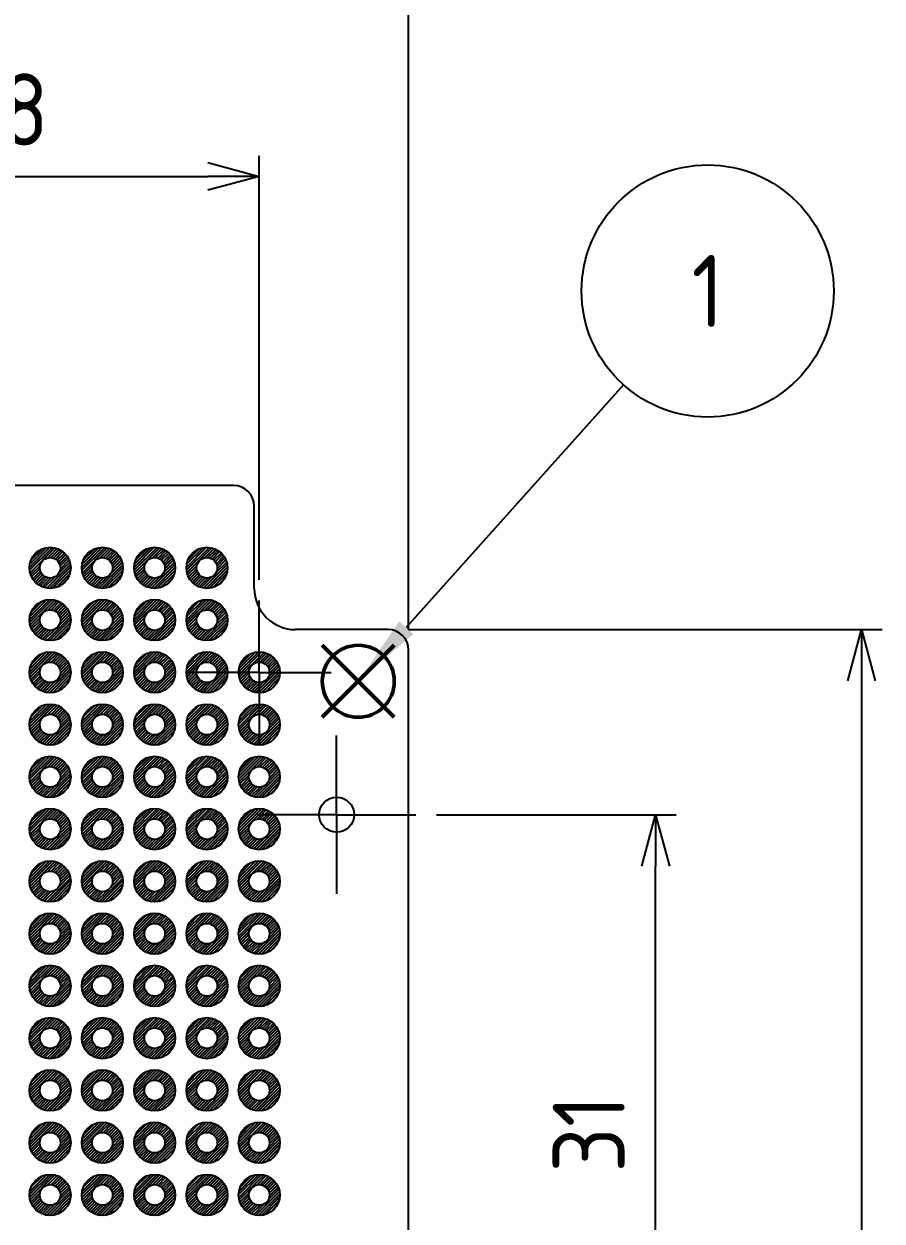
# Model space of a CAD drawing. Header units: millimetres. Extents: x 0 to 403, y 0 to 280.
# Drawn here: x 138.6 to 180.2, y 152.6 to 210.8 of the extents above; entities that cross this region are included whole.
import ezdxf

# ---------------------------------------------------------------- set-up
doc = ezdxf.new("R2010")
doc.units = ezdxf.units.MM
doc.linetypes.add('AM_ISO08W050', pattern=[18, 12, -1.5, 3, -1.5])
doc.linetypes.add('AM_ISO08W050x2', pattern=[9, 6, -0.75, 1.5, -0.75])
doc.layers.add('AM_12', color=7, linetype='Continuous', lineweight=50, plot=False)
for name, color, linetype, lineweight in [('AM_5', 3, 'Continuous', 25), ('AM_7', 4, 'AM_ISO08W050', 25), ('AM_8', 1, 'Continuous', 25), ('はんだ', 8, 'Continuous', 25), ('基板', 3, 'Continuous', 25)]:
    doc.layers.add(name, color=color, linetype=linetype, lineweight=lineweight)
doc.styles.add('ACISOTS', font='isocp.shx', dxfattribs={"height": 1, "bigfont": 'extfont.shx'})
doc.styles.get("Standard").update_dxf_attribs({"font": 'ISOCP.SHX', "bigfont": 'EXTFONT.SHX'})
doc.dimstyles.new('AM_ISO$0', dxfattribs={"dimtxt": 3.5, "dimasz": 2.5, "dimexe": 1, "dimexo": 1, "dimgap": 1.5, "dimtad": 1, "dimdsep": 46, "dimtxsty": 'STANDARD', "dimblk": 'OPEN30', "dimcen": 0, "dimclrd": 3, "dimclre": 3, "dimclrt": 2, "dimadec": 0, "dimazin": 2, "dimtp": 0.1, "dimtm": 0.1, "dimtfac": 0.71, "dimtmove": 0, "dimatfit": 3, "dimldrblk": 'OPEN30', "dimfxl": 1, "dimlwd": -1, "dimlwe": -1, "dimarcsym": 0})

# ---------------------------------------------------------------- blocks, each defined once
blk = doc.blocks.new('*S52')
at = {"layer": 'AM_12', "color": 4}
for p, q in [((153.045, 177.073), (156.545, 180.573)), ((153.045, 180.573), (156.545, 177.073))]:
    blk.add_line(p, q, dxfattribs=at)
blk.add_circle((154.795, 178.823), 1.75, dxfattribs=at)
blk = doc.blocks.new('_Open30')
at = {"color": 0, "linetype": 'ByBlock', "lineweight": -2}
for p, q in [((-1, 0.268), (0, 0)), ((0, 0), (-1, -0.268)), ((0, 0), (-1, 0))]:
    blk.add_line(p, q, dxfattribs=at)
blk = doc.blocks.new('*D20')
at = {"layer": 'AM_5', "color": 3}
for p, q in [((119.501, 183.759), (119.501, 204.366)), ((149.981, 183.759), (149.981, 204.366)), ((122.001, 203.366), (147.481, 203.366))]:
    blk.add_line(p, q, dxfattribs=at)
at = {"layer": 'Defpoints', "color": 0}
for p in [(149.981, 203.366), (119.501, 182.759), (149.981, 182.759)]:
    blk.add_point(p, dxfattribs=at)
at = {"layer": 'AM_5', "color": 3, "xscale": 2.5, "yscale": 2.5, "zscale": 2.5, "rotation": 180}
blk.add_blockref('_Open30', (119.501, 203.366), dxfattribs=at)
at = {"layer": 'AM_5', "color": 3, "xscale": 2.5, "yscale": 2.5, "zscale": 2.5}
blk.add_blockref('_Open30', (149.981, 203.366), dxfattribs=at)
at = {"layer": 'AM_5', "color": 2, "insert": (134.741, 206.616), "char_height": 3.5, "attachment_point": 5}
blk.add_mtext('30.48', dxfattribs=at)
blk = doc.blocks.new('*D21')
at = {"layer": 'AM_5', "color": 3}
for p, q in [((112.241, 181.339), (112.241, 214.366)), ((157.241, 181.339), (157.241, 214.366)), ((114.741, 213.366), (154.741, 213.366))]:
    blk.add_line(p, q, dxfattribs=at)
at = {"layer": 'Defpoints', "color": 0}
for p in [(157.241, 213.366), (112.241, 180.339), (157.241, 180.339)]:
    blk.add_point(p, dxfattribs=at)
at = {"layer": 'AM_5', "color": 3, "xscale": 2.5, "yscale": 2.5, "zscale": 2.5, "rotation": 180}
blk.add_blockref('_Open30', (112.241, 213.366), dxfattribs=at)
at = {"layer": 'AM_5', "color": 3, "xscale": 2.5, "yscale": 2.5, "zscale": 2.5}
blk.add_blockref('_Open30', (157.241, 213.366), dxfattribs=at)
at = {"layer": 'AM_5', "color": 2, "insert": (134.741, 216.616), "char_height": 3.5, "attachment_point": 5}
blk.add_mtext('45', dxfattribs=at)
blk = doc.blocks.new('*D29')
at = {"layer": 'AM_5', "color": 3}
for p, q in [((158.591, 172.339), (170.241, 172.339)), ((169.241, 143.839), (169.241, 169.839)), ((161.241, 141.339), (170.241, 141.339))]:
    blk.add_line(p, q, dxfattribs=at)
at = {"layer": 'Defpoints', "color": 0}
for p in [(157.591, 172.339), (169.241, 172.339), (160.241, 141.339)]:
    blk.add_point(p, dxfattribs=at)
at = {"layer": 'AM_5', "color": 3, "xscale": 2.5, "yscale": 2.5, "zscale": 2.5}
for p, rotation in [((169.241, 172.339), 90), ((169.241, 141.339), 270)]:
    blk.add_blockref('_Open30', p, dxfattribs=dict(at, rotation=rotation))
at = {"layer": 'AM_5', "color": 2, "insert": (165.991, 156.839), "char_height": 3.5, "attachment_point": 5, "rotation": 90}
blk.add_mtext('31', dxfattribs=at)
blk = doc.blocks.new('*D31')
at = {"layer": 'AM_5', "color": 3}
for p, q in [((157.241, 181.339), (180.241, 181.339)), ((179.241, 178.839), (179.241, 103.839)), ((157.241, 101.339), (180.241, 101.339))]:
    blk.add_line(p, q, dxfattribs=at)
at = {"layer": 'Defpoints', "color": 0}
for p in [(156.241, 181.339), (156.241, 101.339), (179.241, 101.339)]:
    blk.add_point(p, dxfattribs=at)
at = {"layer": 'AM_5', "color": 3, "xscale": 2.5, "yscale": 2.5, "zscale": 2.5}
for p, rotation in [((179.241, 181.339), 90), ((179.241, 101.339), 270)]:
    blk.add_blockref('_Open30', p, dxfattribs=dict(at, rotation=rotation))
at = {"layer": 'AM_5', "color": 2, "insert": (175.991, 141.339), "char_height": 3.5, "attachment_point": 5, "rotation": 90}
blk.add_mtext('80', dxfattribs=at)
blk = doc.blocks.new('*S55')
at = {"layer": 'AM_5', "color": 3}
blk.add_line((167.685, 193.229), (157.128, 181.431), dxfattribs=at)
blk.add_circle((171.77, 197.794), 6.125, dxfattribs=at)
at = {"layer": 'AM_5', "color": 3, "linetype": 'Continuous'}
blk.add_trace([(156.785, 181.738), (157.472, 181.124), (154.795, 178.823)], dxfattribs=at)
at = {"layer": 'AM_5', "color": 7, "insert": (171.77, 197.794), "char_height": 3.5, "attachment_point": 5, "style": 'ACISOTS'}
blk.add_mtext('1', dxfattribs=at)

msp = doc.modelspace()

# ---------------------------------------------------------------- hatches: boundary and pattern name
at = {"layer": 'AM_8'}
h = msp.add_hatch(dxfattribs=at)
h.set_pattern_fill('_U', color=8, scale=0.1, angle=45, style=0, pattern_type=0)
h.set_pattern_definition([(45, (58.46403, 13.34741), (-0.07071068, 0.07071068), [])])
edge = h.paths.add_edge_path()
edge.add_arc((139.821, 184.339), 1, 191.45916, 474.20619)
edge.add_arc((139.821, 184.339), 1, 114.20619, 191.45916)
edge = h.paths.add_edge_path(flags=16)
edge.add_arc((139.821, 184.339), 0.5, -245.79381, 11.45916, ccw=False)
edge.add_arc((139.821, 184.339), 0.5, 11.45916, 114.20619, ccw=False)
h = msp.add_hatch(dxfattribs=at)
h.set_pattern_fill('_U', color=8, scale=0.1, angle=45, style=0, pattern_type=0)
h.set_pattern_definition([(45, (61.00403, 13.34741), (-0.07071068, 0.07071068), [])])
edge = h.paths.add_edge_path()
edge.add_arc((142.361, 184.339), 1, 191.45916, 474.20619)
edge.add_arc((142.361, 184.339), 1, 114.20619, 191.45916)
edge = h.paths.add_edge_path(flags=16)
edge.add_arc((142.361, 184.339), 0.5, -245.79381, 11.45916, ccw=False)
edge.add_arc((142.361, 184.339), 0.5, 11.45916, 114.20619, ccw=False)
h = msp.add_hatch(dxfattribs=at)
h.set_pattern_fill('_U', color=8, scale=0.1, angle=45, style=0, pattern_type=0)
h.set_pattern_definition([(45, (63.54403, 13.34741), (-0.07071068, 0.07071068), [])])
edge = h.paths.add_edge_path()
edge.add_arc((144.901, 184.339), 1, 191.45916, 474.20619)
edge.add_arc((144.901, 184.339), 1, 114.20619, 191.45916)
edge = h.paths.add_edge_path(flags=16)
edge.add_arc((144.901, 184.339), 0.5, -245.79381, 11.45916, ccw=False)
edge.add_arc((144.901, 184.339), 0.5, 11.45916, 114.20619, ccw=False)
h = msp.add_hatch(dxfattribs=at)
h.set_pattern_fill('_U', color=8, scale=0.1, angle=45, style=0, pattern_type=0)
h.set_pattern_definition([(45, (66.08403, 13.34741), (-0.07071068, 0.07071068), [])])
edge = h.paths.add_edge_path()
edge.add_arc((147.441, 184.339), 1, 191.45916, 474.20619)
edge.add_arc((147.441, 184.339), 1, 114.20619, 191.45916)
edge = h.paths.add_edge_path(flags=16)
edge.add_arc((147.441, 184.339), 0.5, -245.79381, 11.45916, ccw=False)
edge.add_arc((147.441, 184.339), 0.5, 11.45916, 114.20619, ccw=False)
h = msp.add_hatch(dxfattribs=at)
h.set_pattern_fill('_U', color=8, scale=0.1, angle=45, style=0, pattern_type=0)
h.set_pattern_definition([(45, (58.46403, 10.80741), (-0.07071068, 0.07071068), [])])
edge = h.paths.add_edge_path()
edge.add_arc((139.821, 181.799), 1, 191.45916, 474.20619)
edge.add_arc((139.821, 181.799), 1, 114.20619, 191.45916)
edge = h.paths.add_edge_path(flags=16)
edge.add_arc((139.821, 181.799), 0.5, -245.79381, 11.45916, ccw=False)
edge.add_arc((139.821, 181.799), 0.5, 11.45916, 114.20619, ccw=False)
h = msp.add_hatch(dxfattribs=at)
h.set_pattern_fill('_U', color=8, scale=0.1, angle=45, style=0, pattern_type=0)
h.set_pattern_definition([(45, (61.00403, 10.80741), (-0.07071068, 0.07071068), [])])
edge = h.paths.add_edge_path()
edge.add_arc((142.361, 181.799), 1, 191.45916, 474.20619)
edge.add_arc((142.361, 181.799), 1, 114.20619, 191.45916)
edge = h.paths.add_edge_path(flags=16)
edge.add_arc((142.361, 181.799), 0.5, -245.79381, 11.45916, ccw=False)
edge.add_arc((142.361, 181.799), 0.5, 11.45916, 114.20619, ccw=False)
h = msp.add_hatch(dxfattribs=at)
h.set_pattern_fill('_U', color=8, scale=0.1, angle=45, style=0, pattern_type=0)
h.set_pattern_definition([(45, (63.54403, 10.80741), (-0.07071068, 0.07071068), [])])
edge = h.paths.add_edge_path()
edge.add_arc((144.901, 181.799), 1, 191.45916, 474.20619)
edge.add_arc((144.901, 181.799), 1, 114.20619, 191.45916)
edge = h.paths.add_edge_path(flags=16)
edge.add_arc((144.901, 181.799), 0.5, -245.79381, 11.45916, ccw=False)
edge.add_arc((144.901, 181.799), 0.5, 11.45916, 114.20619, ccw=False)
h = msp.add_hatch(dxfattribs=at)
h.set_pattern_fill('_U', color=8, scale=0.1, angle=45, style=0, pattern_type=0)
h.set_pattern_definition([(45, (66.08403, 10.80741), (-0.07071068, 0.07071068), [])])
edge = h.paths.add_edge_path()
edge.add_arc((147.441, 181.799), 1, 191.45916, 474.20619)
edge.add_arc((147.441, 181.799), 1, 114.20619, 191.45916)
edge = h.paths.add_edge_path(flags=16)
edge.add_arc((147.441, 181.799), 0.5, -245.79381, 11.45916, ccw=False)
edge.add_arc((147.441, 181.799), 0.5, 11.45916, 114.20619, ccw=False)
h = msp.add_hatch(dxfattribs=at)
h.set_pattern_fill('_U', color=8, scale=0.1, angle=45, style=0, pattern_type=0)
h.set_pattern_definition([(45, (58.46403, 8.26741), (-0.07071068, 0.07071068), [])])
edge = h.paths.add_edge_path()
edge.add_arc((139.821, 179.259), 1, 191.45916, 474.20619)
edge.add_arc((139.821, 179.259), 1, 114.20619, 191.45916)
edge = h.paths.add_edge_path(flags=16)
edge.add_arc((139.821, 179.259), 0.5, -245.79381, 11.45916, ccw=False)
edge.add_arc((139.821, 179.259), 0.5, 11.45916, 114.20619, ccw=False)
h = msp.add_hatch(dxfattribs=at)
h.set_pattern_fill('_U', color=8, scale=0.1, angle=45, style=0, pattern_type=0)
h.set_pattern_definition([(45, (61.00403, 8.26741), (-0.07071068, 0.07071068), [])])
edge = h.paths.add_edge_path()
edge.add_arc((142.361, 179.259), 1, 191.45916, 474.20619)
edge.add_arc((142.361, 179.259), 1, 114.20619, 191.45916)
edge = h.paths.add_edge_path(flags=16)
edge.add_arc((142.361, 179.259), 0.5, -245.79381, 11.45916, ccw=False)
edge.add_arc((142.361, 179.259), 0.5, 11.45916, 114.20619, ccw=False)
h = msp.add_hatch(dxfattribs=at)
h.set_pattern_fill('_U', color=8, scale=0.1, angle=45, style=0, pattern_type=0)
h.set_pattern_definition([(45, (63.54403, 8.26741), (-0.07071068, 0.07071068), [])])
edge = h.paths.add_edge_path()
edge.add_arc((144.901, 179.259), 1, 191.45916, 474.20619)
edge.add_arc((144.901, 179.259), 1, 114.20619, 191.45916)
edge = h.paths.add_edge_path(flags=16)
edge.add_arc((144.901, 179.259), 0.5, -245.79381, 11.45916, ccw=False)
edge.add_arc((144.901, 179.259), 0.5, 11.45916, 114.20619, ccw=False)
h = msp.add_hatch(dxfattribs=at)
h.set_pattern_fill('_U', color=8, scale=0.1, angle=45, style=0, pattern_type=0)
h.set_pattern_definition([(45, (66.08403, 8.26741), (-0.07071068, 0.07071068), [])])
edge = h.paths.add_edge_path()
edge.add_arc((147.441, 179.259), 1, 191.45916, 474.20619)
edge.add_arc((147.441, 179.259), 1, 114.20619, 191.45916)
edge = h.paths.add_edge_path(flags=16)
edge.add_arc((147.441, 179.259), 0.5, -245.79381, 11.45916, ccw=False)
edge.add_arc((147.441, 179.259), 0.5, 11.45916, 114.20619, ccw=False)
h = msp.add_hatch(dxfattribs=at)
h.set_pattern_fill('_U', color=8, scale=0.1, angle=45, style=0, pattern_type=0)
h.set_pattern_definition([(45, (68.62403, 8.26741), (-0.07071068, 0.07071068), [])])
edge = h.paths.add_edge_path()
edge.add_arc((149.981, 179.259), 1, 191.45916, 474.20619)
edge.add_arc((149.981, 179.259), 1, 114.20619, 191.45916)
edge = h.paths.add_edge_path(flags=16)
edge.add_arc((149.981, 179.259), 0.5, -245.79381, 11.45916, ccw=False)
edge.add_arc((149.981, 179.259), 0.5, 11.45916, 114.20619, ccw=False)
h = msp.add_hatch(dxfattribs=at)
h.set_pattern_fill('_U', color=8, scale=0.1, angle=45, style=0, pattern_type=0)
h.set_pattern_definition([(45, (58.46403, 5.72741), (-0.07071068, 0.07071068), [])])
edge = h.paths.add_edge_path()
edge.add_arc((139.821, 176.719), 1, 191.45916, 474.20619)
edge.add_arc((139.821, 176.719), 1, 114.20619, 191.45916)
edge = h.paths.add_edge_path(flags=16)
edge.add_arc((139.821, 176.719), 0.5, -245.79381, 11.45916, ccw=False)
edge.add_arc((139.821, 176.719), 0.5, 11.45916, 114.20619, ccw=False)
h = msp.add_hatch(dxfattribs=at)
h.set_pattern_fill('_U', color=8, scale=0.1, angle=45, style=0, pattern_type=0)
h.set_pattern_definition([(45, (61.00403, 5.72741), (-0.07071068, 0.07071068), [])])
edge = h.paths.add_edge_path()
edge.add_arc((142.361, 176.719), 1, 191.45916, 474.20619)
edge.add_arc((142.361, 176.719), 1, 114.20619, 191.45916)
edge = h.paths.add_edge_path(flags=16)
edge.add_arc((142.361, 176.719), 0.5, -245.79381, 11.45916, ccw=False)
edge.add_arc((142.361, 176.719), 0.5, 11.45916, 114.20619, ccw=False)
h = msp.add_hatch(dxfattribs=at)
h.set_pattern_fill('_U', color=8, scale=0.1, angle=45, style=0, pattern_type=0)
h.set_pattern_definition([(45, (63.54403, 5.72741), (-0.07071068, 0.07071068), [])])
edge = h.paths.add_edge_path()
edge.add_arc((144.901, 176.719), 1, 191.45916, 474.20619)
edge.add_arc((144.901, 176.719), 1, 114.20619, 191.45916)
edge = h.paths.add_edge_path(flags=16)
edge.add_arc((144.901, 176.719), 0.5, -245.79381, 11.45916, ccw=False)
edge.add_arc((144.901, 176.719), 0.5, 11.45916, 114.20619, ccw=False)
h = msp.add_hatch(dxfattribs=at)
h.set_pattern_fill('_U', color=8, scale=0.1, angle=45, style=0, pattern_type=0)
h.set_pattern_definition([(45, (66.08403, 5.72741), (-0.07071068, 0.07071068), [])])
edge = h.paths.add_edge_path()
edge.add_arc((147.441, 176.719), 1, 191.45916, 474.20619)
edge.add_arc((147.441, 176.719), 1, 114.20619, 191.45916)
edge = h.paths.add_edge_path(flags=16)
edge.add_arc((147.441, 176.719), 0.5, -245.79381, 11.45916, ccw=False)
edge.add_arc((147.441, 176.719), 0.5, 11.45916, 114.20619, ccw=False)
h = msp.add_hatch(dxfattribs=at)
h.set_pattern_fill('_U', color=8, scale=0.1, angle=45, style=0, pattern_type=0)
h.set_pattern_definition([(45, (68.62403, 5.72741), (-0.07071068, 0.07071068), [])])
edge = h.paths.add_edge_path()
edge.add_arc((149.981, 176.719), 1, 191.45916, 474.20619)
edge.add_arc((149.981, 176.719), 1, 114.20619, 191.45916)
edge = h.paths.add_edge_path(flags=16)
edge.add_arc((149.981, 176.719), 0.5, -245.79381, 11.45916, ccw=False)
edge.add_arc((149.981, 176.719), 0.5, 11.45916, 114.20619, ccw=False)
h = msp.add_hatch(dxfattribs=at)
h.set_pattern_fill('_U', color=8, scale=0.1, angle=45, style=0, pattern_type=0)
h.set_pattern_definition([(45, (58.46403, 3.18741), (-0.07071068, 0.07071068), [])])
edge = h.paths.add_edge_path()
edge.add_arc((139.821, 174.179), 1, 191.45916, 474.20619)
edge.add_arc((139.821, 174.179), 1, 114.20619, 191.45916)
edge = h.paths.add_edge_path(flags=16)
edge.add_arc((139.821, 174.179), 0.5, -245.79381, 11.45916, ccw=False)
edge.add_arc((139.821, 174.179), 0.5, 11.45916, 114.20619, ccw=False)
h = msp.add_hatch(dxfattribs=at)
h.set_pattern_fill('_U', color=8, scale=0.1, angle=45, style=0, pattern_type=0)
h.set_pattern_definition([(45, (61.00403, 3.18741), (-0.07071068, 0.07071068), [])])
edge = h.paths.add_edge_path()
edge.add_arc((142.361, 174.179), 1, 191.45916, 474.20619)
edge.add_arc((142.361, 174.179), 1, 114.20619, 191.45916)
edge = h.paths.add_edge_path(flags=16)
edge.add_arc((142.361, 174.179), 0.5, -245.79381, 11.45916, ccw=False)
edge.add_arc((142.361, 174.179), 0.5, 11.45916, 114.20619, ccw=False)
h = msp.add_hatch(dxfattribs=at)
h.set_pattern_fill('_U', color=8, scale=0.1, angle=45, style=0, pattern_type=0)
h.set_pattern_definition([(45, (63.54403, 3.18741), (-0.07071068, 0.07071068), [])])
edge = h.paths.add_edge_path()
edge.add_arc((144.901, 174.179), 1, 191.45916, 474.20619)
edge.add_arc((144.901, 174.179), 1, 114.20619, 191.45916)
edge = h.paths.add_edge_path(flags=16)
edge.add_arc((144.901, 174.179), 0.5, -245.79381, 11.45916, ccw=False)
edge.add_arc((144.901, 174.179), 0.5, 11.45916, 114.20619, ccw=False)
h = msp.add_hatch(dxfattribs=at)
h.set_pattern_fill('_U', color=8, scale=0.1, angle=45, style=0, pattern_type=0)
h.set_pattern_definition([(45, (66.08403, 3.18741), (-0.07071068, 0.07071068), [])])
edge = h.paths.add_edge_path()
edge.add_arc((147.441, 174.179), 1, 191.45916, 474.20619)
edge.add_arc((147.441, 174.179), 1, 114.20619, 191.45916)
edge = h.paths.add_edge_path(flags=16)
edge.add_arc((147.441, 174.179), 0.5, -245.79381, 11.45916, ccw=False)
edge.add_arc((147.441, 174.179), 0.5, 11.45916, 114.20619, ccw=False)
h = msp.add_hatch(dxfattribs=at)
h.set_pattern_fill('_U', color=8, scale=0.1, angle=45, style=0, pattern_type=0)
h.set_pattern_definition([(45, (68.62403, 3.18741), (-0.07071068, 0.07071068), [])])
edge = h.paths.add_edge_path()
edge.add_arc((149.981, 174.179), 1, 191.45916, 474.20619)
edge.add_arc((149.981, 174.179), 1, 114.20619, 191.45916)
edge = h.paths.add_edge_path(flags=16)
edge.add_arc((149.981, 174.179), 0.5, -245.79381, 11.45916, ccw=False)
edge.add_arc((149.981, 174.179), 0.5, 11.45916, 114.20619, ccw=False)
h = msp.add_hatch(dxfattribs=at)
h.set_pattern_fill('_U', color=8, scale=0.1, angle=45, style=0, pattern_type=0)
h.set_pattern_definition([(45, (58.46403, 0.64741), (-0.07071068, 0.07071068), [])])
edge = h.paths.add_edge_path()
edge.add_arc((139.821, 171.639), 1, 191.45916, 474.20619)
edge.add_arc((139.821, 171.639), 1, 114.20619, 191.45916)
edge = h.paths.add_edge_path(flags=16)
edge.add_arc((139.821, 171.639), 0.5, -245.79381, 11.45916, ccw=False)
edge.add_arc((139.821, 171.639), 0.5, 11.45916, 114.20619, ccw=False)
h = msp.add_hatch(dxfattribs=at)
h.set_pattern_fill('_U', color=8, scale=0.1, angle=45, style=0, pattern_type=0)
h.set_pattern_definition([(45, (61.00403, 0.64741), (-0.07071068, 0.07071068), [])])
edge = h.paths.add_edge_path()
edge.add_arc((142.361, 171.639), 1, 191.45916, 474.20619)
edge.add_arc((142.361, 171.639), 1, 114.20619, 191.45916)
edge = h.paths.add_edge_path(flags=16)
edge.add_arc((142.361, 171.639), 0.5, -245.79381, 11.45916, ccw=False)
edge.add_arc((142.361, 171.639), 0.5, 11.45916, 114.20619, ccw=False)
h = msp.add_hatch(dxfattribs=at)
h.set_pattern_fill('_U', color=8, scale=0.1, angle=45, style=0, pattern_type=0)
h.set_pattern_definition([(45, (63.54403, 0.64741), (-0.07071068, 0.07071068), [])])
edge = h.paths.add_edge_path()
edge.add_arc((144.901, 171.639), 1, 191.45916, 474.20619)
edge.add_arc((144.901, 171.639), 1, 114.20619, 191.45916)
edge = h.paths.add_edge_path(flags=16)
edge.add_arc((144.901, 171.639), 0.5, -245.79381, 11.45916, ccw=False)
edge.add_arc((144.901, 171.639), 0.5, 11.45916, 114.20619, ccw=False)
h = msp.add_hatch(dxfattribs=at)
h.set_pattern_fill('_U', color=8, scale=0.1, angle=45, style=0, pattern_type=0)
h.set_pattern_definition([(45, (66.08403, 0.64741), (-0.07071068, 0.07071068), [])])
edge = h.paths.add_edge_path()
edge.add_arc((147.441, 171.639), 1, 191.45916, 474.20619)
edge.add_arc((147.441, 171.639), 1, 114.20619, 191.45916)
edge = h.paths.add_edge_path(flags=16)
edge.add_arc((147.441, 171.639), 0.5, -245.79381, 11.45916, ccw=False)
edge.add_arc((147.441, 171.639), 0.5, 11.45916, 114.20619, ccw=False)
h = msp.add_hatch(dxfattribs=at)
h.set_pattern_fill('_U', color=8, scale=0.1, angle=45, style=0, pattern_type=0)
h.set_pattern_definition([(45, (68.62403, 0.64741), (-0.07071068, 0.07071068), [])])
edge = h.paths.add_edge_path()
edge.add_arc((149.981, 171.639), 1, 191.45916, 474.20619)
edge.add_arc((149.981, 171.639), 1, 114.20619, 191.45916)
edge = h.paths.add_edge_path(flags=16)
edge.add_arc((149.981, 171.639), 0.5, -245.79381, 11.45916, ccw=False)
edge.add_arc((149.981, 171.639), 0.5, 11.45916, 114.20619, ccw=False)
h = msp.add_hatch(dxfattribs=at)
h.set_pattern_fill('_U', color=8, scale=0.1, angle=45, style=0, pattern_type=0)
h.set_pattern_definition([(45, (58.46403, -1.89259), (-0.07071068, 0.07071068), [])])
edge = h.paths.add_edge_path()
edge.add_arc((139.821, 169.099), 1, 191.45916, 474.20619)
edge.add_arc((139.821, 169.099), 1, 114.20619, 191.45916)
edge = h.paths.add_edge_path(flags=16)
edge.add_arc((139.821, 169.099), 0.5, -245.79381, 11.45916, ccw=False)
edge.add_arc((139.821, 169.099), 0.5, 11.45916, 114.20619, ccw=False)
h = msp.add_hatch(dxfattribs=at)
h.set_pattern_fill('_U', color=8, scale=0.1, angle=45, style=0, pattern_type=0)
h.set_pattern_definition([(45, (61.00403, -1.89259), (-0.07071068, 0.07071068), [])])
edge = h.paths.add_edge_path()
edge.add_arc((142.361, 169.099), 1, 191.45916, 474.20619)
edge.add_arc((142.361, 169.099), 1, 114.20619, 191.45916)
edge = h.paths.add_edge_path(flags=16)
edge.add_arc((142.361, 169.099), 0.5, -245.79381, 11.45916, ccw=False)
edge.add_arc((142.361, 169.099), 0.5, 11.45916, 114.20619, ccw=False)
h = msp.add_hatch(dxfattribs=at)
h.set_pattern_fill('_U', color=8, scale=0.1, angle=45, style=0, pattern_type=0)
h.set_pattern_definition([(45, (63.54403, -1.89259), (-0.07071068, 0.07071068), [])])
edge = h.paths.add_edge_path()
edge.add_arc((144.901, 169.099), 1, 191.45916, 474.20619)
edge.add_arc((144.901, 169.099), 1, 114.20619, 191.45916)
edge = h.paths.add_edge_path(flags=16)
edge.add_arc((144.901, 169.099), 0.5, -245.79381, 11.45916, ccw=False)
edge.add_arc((144.901, 169.099), 0.5, 11.45916, 114.20619, ccw=False)
h = msp.add_hatch(dxfattribs=at)
h.set_pattern_fill('_U', color=8, scale=0.1, angle=45, style=0, pattern_type=0)
h.set_pattern_definition([(45, (66.08403, -1.89259), (-0.07071068, 0.07071068), [])])
edge = h.paths.add_edge_path()
edge.add_arc((147.441, 169.099), 1, 191.45916, 474.20619)
edge.add_arc((147.441, 169.099), 1, 114.20619, 191.45916)
edge = h.paths.add_edge_path(flags=16)
edge.add_arc((147.441, 169.099), 0.5, -245.79381, 11.45916, ccw=False)
edge.add_arc((147.441, 169.099), 0.5, 11.45916, 114.20619, ccw=False)
h = msp.add_hatch(dxfattribs=at)
h.set_pattern_fill('_U', color=8, scale=0.1, angle=45, style=0, pattern_type=0)
h.set_pattern_definition([(45, (68.62403, -1.89259), (-0.07071068, 0.07071068), [])])
edge = h.paths.add_edge_path()
edge.add_arc((149.981, 169.099), 1, 191.45916, 474.20619)
edge.add_arc((149.981, 169.099), 1, 114.20619, 191.45916)
edge = h.paths.add_edge_path(flags=16)
edge.add_arc((149.981, 169.099), 0.5, -245.79381, 11.45916, ccw=False)
edge.add_arc((149.981, 169.099), 0.5, 11.45916, 114.20619, ccw=False)
h = msp.add_hatch(dxfattribs=at)
h.set_pattern_fill('_U', color=8, scale=0.1, angle=45, style=0, pattern_type=0)
h.set_pattern_definition([(45, (58.46403, -4.43259), (-0.07071068, 0.07071068), [])])
edge = h.paths.add_edge_path()
edge.add_arc((139.821, 166.559), 1, 191.45916, 474.20619)
edge.add_arc((139.821, 166.559), 1, 114.20619, 191.45916)
edge = h.paths.add_edge_path(flags=16)
edge.add_arc((139.821, 166.559), 0.5, -245.79381, 11.45916, ccw=False)
edge.add_arc((139.821, 166.559), 0.5, 11.45916, 114.20619, ccw=False)
h = msp.add_hatch(dxfattribs=at)
h.set_pattern_fill('_U', color=8, scale=0.1, angle=45, style=0, pattern_type=0)
h.set_pattern_definition([(45, (61.00403, -4.43259), (-0.07071068, 0.07071068), [])])
edge = h.paths.add_edge_path()
edge.add_arc((142.361, 166.559), 1, 191.45916, 474.20619)
edge.add_arc((142.361, 166.559), 1, 114.20619, 191.45916)
edge = h.paths.add_edge_path(flags=16)
edge.add_arc((142.361, 166.559), 0.5, -245.79381, 11.45916, ccw=False)
edge.add_arc((142.361, 166.559), 0.5, 11.45916, 114.20619, ccw=False)
h = msp.add_hatch(dxfattribs=at)
h.set_pattern_fill('_U', color=8, scale=0.1, angle=45, style=0, pattern_type=0)
h.set_pattern_definition([(45, (63.54403, -4.43259), (-0.07071068, 0.07071068), [])])
edge = h.paths.add_edge_path()
edge.add_arc((144.901, 166.559), 1, 191.45916, 474.20619)
edge.add_arc((144.901, 166.559), 1, 114.20619, 191.45916)
edge = h.paths.add_edge_path(flags=16)
edge.add_arc((144.901, 166.559), 0.5, -245.79381, 11.45916, ccw=False)
edge.add_arc((144.901, 166.559), 0.5, 11.45916, 114.20619, ccw=False)
h = msp.add_hatch(dxfattribs=at)
h.set_pattern_fill('_U', color=8, scale=0.1, angle=45, style=0, pattern_type=0)
h.set_pattern_definition([(45, (66.08403, -4.43259), (-0.07071068, 0.07071068), [])])
edge = h.paths.add_edge_path()
edge.add_arc((147.441, 166.559), 1, 191.45916, 474.20619)
edge.add_arc((147.441, 166.559), 1, 114.20619, 191.45916)
edge = h.paths.add_edge_path(flags=16)
edge.add_arc((147.441, 166.559), 0.5, -245.79381, 11.45916, ccw=False)
edge.add_arc((147.441, 166.559), 0.5, 11.45916, 114.20619, ccw=False)
h = msp.add_hatch(dxfattribs=at)
h.set_pattern_fill('_U', color=8, scale=0.1, angle=45, style=0, pattern_type=0)
h.set_pattern_definition([(45, (68.62403, -4.43259), (-0.07071068, 0.07071068), [])])
edge = h.paths.add_edge_path()
edge.add_arc((149.981, 166.559), 1, 191.45916, 474.20619)
edge.add_arc((149.981, 166.559), 1, 114.20619, 191.45916)
edge = h.paths.add_edge_path(flags=16)
edge.add_arc((149.981, 166.559), 0.5, -245.79381, 11.45916, ccw=False)
edge.add_arc((149.981, 166.559), 0.5, 11.45916, 114.20619, ccw=False)
h = msp.add_hatch(dxfattribs=at)
h.set_pattern_fill('_U', color=8, scale=0.1, angle=45, style=0, pattern_type=0)
h.set_pattern_definition([(45, (58.46403, -6.97259), (-0.07071068, 0.07071068), [])])
edge = h.paths.add_edge_path()
edge.add_arc((139.821, 164.019), 1, 191.45916, 474.20619)
edge.add_arc((139.821, 164.019), 1, 114.20619, 191.45916)
edge = h.paths.add_edge_path(flags=16)
edge.add_arc((139.821, 164.019), 0.5, -245.79381, 11.45916, ccw=False)
edge.add_arc((139.821, 164.019), 0.5, 11.45916, 114.20619, ccw=False)
h = msp.add_hatch(dxfattribs=at)
h.set_pattern_fill('_U', color=8, scale=0.1, angle=45, style=0, pattern_type=0)
h.set_pattern_definition([(45, (61.00403, -6.97259), (-0.07071068, 0.07071068), [])])
edge = h.paths.add_edge_path()
edge.add_arc((142.361, 164.019), 1, 191.45916, 474.20619)
edge.add_arc((142.361, 164.019), 1, 114.20619, 191.45916)
edge = h.paths.add_edge_path(flags=16)
edge.add_arc((142.361, 164.019), 0.5, -245.79381, 11.45916, ccw=False)
edge.add_arc((142.361, 164.019), 0.5, 11.45916, 114.20619, ccw=False)
h = msp.add_hatch(dxfattribs=at)
h.set_pattern_fill('_U', color=8, scale=0.1, angle=45, style=0, pattern_type=0)
h.set_pattern_definition([(45, (63.54403, -6.97259), (-0.07071068, 0.07071068), [])])
edge = h.paths.add_edge_path()
edge.add_arc((144.901, 164.019), 1, 191.45916, 474.20619)
edge.add_arc((144.901, 164.019), 1, 114.20619, 191.45916)
edge = h.paths.add_edge_path(flags=16)
edge.add_arc((144.901, 164.019), 0.5, -245.79381, 11.45916, ccw=False)
edge.add_arc((144.901, 164.019), 0.5, 11.45916, 114.20619, ccw=False)
h = msp.add_hatch(dxfattribs=at)
h.set_pattern_fill('_U', color=8, scale=0.1, angle=45, style=0, pattern_type=0)
h.set_pattern_definition([(45, (66.08403, -6.97259), (-0.07071068, 0.07071068), [])])
edge = h.paths.add_edge_path()
edge.add_arc((147.441, 164.019), 1, 191.45916, 474.20619)
edge.add_arc((147.441, 164.019), 1, 114.20619, 191.45916)
edge = h.paths.add_edge_path(flags=16)
edge.add_arc((147.441, 164.019), 0.5, -245.79381, 11.45916, ccw=False)
edge.add_arc((147.441, 164.019), 0.5, 11.45916, 114.20619, ccw=False)
h = msp.add_hatch(dxfattribs=at)
h.set_pattern_fill('_U', color=8, scale=0.1, angle=45, style=0, pattern_type=0)
h.set_pattern_definition([(45, (68.62403, -6.97259), (-0.07071068, 0.07071068), [])])
edge = h.paths.add_edge_path()
edge.add_arc((149.981, 164.019), 1, 191.45916, 474.20619)
edge.add_arc((149.981, 164.019), 1, 114.20619, 191.45916)
edge = h.paths.add_edge_path(flags=16)
edge.add_arc((149.981, 164.019), 0.5, -245.79381, 11.45916, ccw=False)
edge.add_arc((149.981, 164.019), 0.5, 11.45916, 114.20619, ccw=False)
h = msp.add_hatch(dxfattribs=at)
h.set_pattern_fill('_U', color=8, scale=0.1, angle=45, style=0, pattern_type=0)
h.set_pattern_definition([(45, (58.46403, -9.51259), (-0.07071068, 0.07071068), [])])
edge = h.paths.add_edge_path()
edge.add_arc((139.821, 161.479), 1, 191.45916, 474.20619)
edge.add_arc((139.821, 161.479), 1, 114.20619, 191.45916)
edge = h.paths.add_edge_path(flags=16)
edge.add_arc((139.821, 161.479), 0.5, -245.79381, 11.45916, ccw=False)
edge.add_arc((139.821, 161.479), 0.5, 11.45916, 114.20619, ccw=False)
h = msp.add_hatch(dxfattribs=at)
h.set_pattern_fill('_U', color=8, scale=0.1, angle=45, style=0, pattern_type=0)
h.set_pattern_definition([(45, (61.00403, -9.51259), (-0.07071068, 0.07071068), [])])
edge = h.paths.add_edge_path()
edge.add_arc((142.361, 161.479), 1, 191.45916, 474.20619)
edge.add_arc((142.361, 161.479), 1, 114.20619, 191.45916)
edge = h.paths.add_edge_path(flags=16)
edge.add_arc((142.361, 161.479), 0.5, -245.79381, 11.45916, ccw=False)
edge.add_arc((142.361, 161.479), 0.5, 11.45916, 114.20619, ccw=False)
h = msp.add_hatch(dxfattribs=at)
h.set_pattern_fill('_U', color=8, scale=0.1, angle=45, style=0, pattern_type=0)
h.set_pattern_definition([(45, (63.54403, -9.51259), (-0.07071068, 0.07071068), [])])
edge = h.paths.add_edge_path()
edge.add_arc((144.901, 161.479), 1, 191.45916, 474.20619)
edge.add_arc((144.901, 161.479), 1, 114.20619, 191.45916)
edge = h.paths.add_edge_path(flags=16)
edge.add_arc((144.901, 161.479), 0.5, -245.79381, 11.45916, ccw=False)
edge.add_arc((144.901, 161.479), 0.5, 11.45916, 114.20619, ccw=False)
h = msp.add_hatch(dxfattribs=at)
h.set_pattern_fill('_U', color=8, scale=0.1, angle=45, style=0, pattern_type=0)
h.set_pattern_definition([(45, (66.08403, -9.51259), (-0.07071068, 0.07071068), [])])
edge = h.paths.add_edge_path()
edge.add_arc((147.441, 161.479), 1, 191.45916, 474.20619)
edge.add_arc((147.441, 161.479), 1, 114.20619, 191.45916)
edge = h.paths.add_edge_path(flags=16)
edge.add_arc((147.441, 161.479), 0.5, -245.79381, 11.45916, ccw=False)
edge.add_arc((147.441, 161.479), 0.5, 11.45916, 114.20619, ccw=False)
h = msp.add_hatch(dxfattribs=at)
h.set_pattern_fill('_U', color=8, scale=0.1, angle=45, style=0, pattern_type=0)
h.set_pattern_definition([(45, (68.62403, -9.51259), (-0.07071068, 0.07071068), [])])
edge = h.paths.add_edge_path()
edge.add_arc((149.981, 161.479), 1, 191.45916, 474.20619)
edge.add_arc((149.981, 161.479), 1, 114.20619, 191.45916)
edge = h.paths.add_edge_path(flags=16)
edge.add_arc((149.981, 161.479), 0.5, -245.79381, 11.45916, ccw=False)
edge.add_arc((149.981, 161.479), 0.5, 11.45916, 114.20619, ccw=False)
h = msp.add_hatch(dxfattribs=at)
h.set_pattern_fill('_U', color=8, scale=0.1, angle=45, style=0, pattern_type=0)
h.set_pattern_definition([(45, (58.46403, -12.05259), (-0.07071068, 0.07071068), [])])
edge = h.paths.add_edge_path()
edge.add_arc((139.821, 158.939), 1, 191.45916, 474.20619)
edge.add_arc((139.821, 158.939), 1, 114.20619, 191.45916)
edge = h.paths.add_edge_path(flags=16)
edge.add_arc((139.821, 158.939), 0.5, -245.79381, 11.45916, ccw=False)
edge.add_arc((139.821, 158.939), 0.5, 11.45916, 114.20619, ccw=False)
h = msp.add_hatch(dxfattribs=at)
h.set_pattern_fill('_U', color=8, scale=0.1, angle=45, style=0, pattern_type=0)
h.set_pattern_definition([(45, (61.00403, -12.05259), (-0.07071068, 0.07071068), [])])
edge = h.paths.add_edge_path()
edge.add_arc((142.361, 158.939), 1, 191.45916, 474.20619)
edge.add_arc((142.361, 158.939), 1, 114.20619, 191.45916)
edge = h.paths.add_edge_path(flags=16)
edge.add_arc((142.361, 158.939), 0.5, -245.79381, 11.45916, ccw=False)
edge.add_arc((142.361, 158.939), 0.5, 11.45916, 114.20619, ccw=False)
h = msp.add_hatch(dxfattribs=at)
h.set_pattern_fill('_U', color=8, scale=0.1, angle=45, style=0, pattern_type=0)
h.set_pattern_definition([(45, (63.54403, -12.05259), (-0.07071068, 0.07071068), [])])
edge = h.paths.add_edge_path()
edge.add_arc((144.901, 158.939), 1, 191.45916, 474.20619)
edge.add_arc((144.901, 158.939), 1, 114.20619, 191.45916)
edge = h.paths.add_edge_path(flags=16)
edge.add_arc((144.901, 158.939), 0.5, -245.79381, 11.45916, ccw=False)
edge.add_arc((144.901, 158.939), 0.5, 11.45916, 114.20619, ccw=False)
h = msp.add_hatch(dxfattribs=at)
h.set_pattern_fill('_U', color=8, scale=0.1, angle=45, style=0, pattern_type=0)
h.set_pattern_definition([(45, (66.08403, -12.05259), (-0.07071068, 0.07071068), [])])
edge = h.paths.add_edge_path()
edge.add_arc((147.441, 158.939), 1, 191.45916, 474.20619)
edge.add_arc((147.441, 158.939), 1, 114.20619, 191.45916)
edge = h.paths.add_edge_path(flags=16)
edge.add_arc((147.441, 158.939), 0.5, -245.79381, 11.45916, ccw=False)
edge.add_arc((147.441, 158.939), 0.5, 11.45916, 114.20619, ccw=False)
h = msp.add_hatch(dxfattribs=at)
h.set_pattern_fill('_U', color=8, scale=0.1, angle=45, style=0, pattern_type=0)
h.set_pattern_definition([(45, (68.62403, -12.05259), (-0.07071068, 0.07071068), [])])
edge = h.paths.add_edge_path()
edge.add_arc((149.981, 158.939), 1, 191.45916, 474.20619)
edge.add_arc((149.981, 158.939), 1, 114.20619, 191.45916)
edge = h.paths.add_edge_path(flags=16)
edge.add_arc((149.981, 158.939), 0.5, -245.79381, 11.45916, ccw=False)
edge.add_arc((149.981, 158.939), 0.5, 11.45916, 114.20619, ccw=False)
h = msp.add_hatch(dxfattribs=at)
h.set_pattern_fill('_U', color=8, scale=0.1, angle=45, style=0, pattern_type=0)
h.set_pattern_definition([(45, (58.46403, -14.59259), (-0.07071068, 0.07071068), [])])
edge = h.paths.add_edge_path()
edge.add_arc((139.821, 156.399), 1, 191.45916, 474.20619)
edge.add_arc((139.821, 156.399), 1, 114.20619, 191.45916)
edge = h.paths.add_edge_path(flags=16)
edge.add_arc((139.821, 156.399), 0.5, -245.79381, 11.45916, ccw=False)
edge.add_arc((139.821, 156.399), 0.5, 11.45916, 114.20619, ccw=False)
h = msp.add_hatch(dxfattribs=at)
h.set_pattern_fill('_U', color=8, scale=0.1, angle=45, style=0, pattern_type=0)
h.set_pattern_definition([(45, (61.00403, -14.59259), (-0.07071068, 0.07071068), [])])
edge = h.paths.add_edge_path()
edge.add_arc((142.361, 156.399), 1, 191.45916, 474.20619)
edge.add_arc((142.361, 156.399), 1, 114.20619, 191.45916)
edge = h.paths.add_edge_path(flags=16)
edge.add_arc((142.361, 156.399), 0.5, -245.79381, 11.45916, ccw=False)
edge.add_arc((142.361, 156.399), 0.5, 11.45916, 114.20619, ccw=False)
h = msp.add_hatch(dxfattribs=at)
h.set_pattern_fill('_U', color=8, scale=0.1, angle=45, style=0, pattern_type=0)
h.set_pattern_definition([(45, (63.54403, -14.59259), (-0.07071068, 0.07071068), [])])
edge = h.paths.add_edge_path()
edge.add_arc((144.901, 156.399), 1, 191.45916, 474.20619)
edge.add_arc((144.901, 156.399), 1, 114.20619, 191.45916)
edge = h.paths.add_edge_path(flags=16)
edge.add_arc((144.901, 156.399), 0.5, -245.79381, 11.45916, ccw=False)
edge.add_arc((144.901, 156.399), 0.5, 11.45916, 114.20619, ccw=False)
h = msp.add_hatch(dxfattribs=at)
h.set_pattern_fill('_U', color=8, scale=0.1, angle=45, style=0, pattern_type=0)
h.set_pattern_definition([(45, (66.08403, -14.59259), (-0.07071068, 0.07071068), [])])
edge = h.paths.add_edge_path()
edge.add_arc((147.441, 156.399), 1, 191.45916, 474.20619)
edge.add_arc((147.441, 156.399), 1, 114.20619, 191.45916)
edge = h.paths.add_edge_path(flags=16)
edge.add_arc((147.441, 156.399), 0.5, -245.79381, 11.45916, ccw=False)
edge.add_arc((147.441, 156.399), 0.5, 11.45916, 114.20619, ccw=False)
h = msp.add_hatch(dxfattribs=at)
h.set_pattern_fill('_U', color=8, scale=0.1, angle=45, style=0, pattern_type=0)
h.set_pattern_definition([(45, (68.62403, -14.59259), (-0.07071068, 0.07071068), [])])
edge = h.paths.add_edge_path()
edge.add_arc((149.981, 156.399), 1, 191.45916, 474.20619)
edge.add_arc((149.981, 156.399), 1, 114.20619, 191.45916)
edge = h.paths.add_edge_path(flags=16)
edge.add_arc((149.981, 156.399), 0.5, -245.79381, 11.45916, ccw=False)
edge.add_arc((149.981, 156.399), 0.5, 11.45916, 114.20619, ccw=False)
h = msp.add_hatch(dxfattribs=at)
h.set_pattern_fill('_U', color=8, scale=0.1, angle=45, style=0, pattern_type=0)
h.set_pattern_definition([(45, (58.46403, -17.13259), (-0.07071068, 0.07071068), [])])
edge = h.paths.add_edge_path()
edge.add_arc((139.821, 153.859), 1, 191.45916, 474.20619)
edge.add_arc((139.821, 153.859), 1, 114.20619, 191.45916)
edge = h.paths.add_edge_path(flags=16)
edge.add_arc((139.821, 153.859), 0.5, -245.79381, 11.45916, ccw=False)
edge.add_arc((139.821, 153.859), 0.5, 11.45916, 114.20619, ccw=False)
h = msp.add_hatch(dxfattribs=at)
h.set_pattern_fill('_U', color=8, scale=0.1, angle=45, style=0, pattern_type=0)
h.set_pattern_definition([(45, (61.00403, -17.13259), (-0.07071068, 0.07071068), [])])
edge = h.paths.add_edge_path()
edge.add_arc((142.361, 153.859), 1, 191.45916, 474.20619)
edge.add_arc((142.361, 153.859), 1, 114.20619, 191.45916)
edge = h.paths.add_edge_path(flags=16)
edge.add_arc((142.361, 153.859), 0.5, -245.79381, 11.45916, ccw=False)
edge.add_arc((142.361, 153.859), 0.5, 11.45916, 114.20619, ccw=False)
h = msp.add_hatch(dxfattribs=at)
h.set_pattern_fill('_U', color=8, scale=0.1, angle=45, style=0, pattern_type=0)
h.set_pattern_definition([(45, (63.54403, -17.13259), (-0.07071068, 0.07071068), [])])
edge = h.paths.add_edge_path()
edge.add_arc((144.901, 153.859), 1, 191.45916, 474.20619)
edge.add_arc((144.901, 153.859), 1, 114.20619, 191.45916)
edge = h.paths.add_edge_path(flags=16)
edge.add_arc((144.901, 153.859), 0.5, -245.79381, 11.45916, ccw=False)
edge.add_arc((144.901, 153.859), 0.5, 11.45916, 114.20619, ccw=False)
h = msp.add_hatch(dxfattribs=at)
h.set_pattern_fill('_U', color=8, scale=0.1, angle=45, style=0, pattern_type=0)
h.set_pattern_definition([(45, (66.08403, -17.13259), (-0.07071068, 0.07071068), [])])
edge = h.paths.add_edge_path()
edge.add_arc((147.441, 153.859), 1, 191.45916, 474.20619)
edge.add_arc((147.441, 153.859), 1, 114.20619, 191.45916)
edge = h.paths.add_edge_path(flags=16)
edge.add_arc((147.441, 153.859), 0.5, -245.79381, 11.45916, ccw=False)
edge.add_arc((147.441, 153.859), 0.5, 11.45916, 114.20619, ccw=False)
h = msp.add_hatch(dxfattribs=at)
h.set_pattern_fill('_U', color=8, scale=0.1, angle=45, style=0, pattern_type=0)
h.set_pattern_definition([(45, (68.62403, -17.13259), (-0.07071068, 0.07071068), [])])
edge = h.paths.add_edge_path()
edge.add_arc((149.981, 153.859), 1, 191.45916, 474.20619)
edge.add_arc((149.981, 153.859), 1, 114.20619, 191.45916)
edge = h.paths.add_edge_path(flags=16)
edge.add_arc((149.981, 153.859), 0.5, -245.79381, 11.45916, ccw=False)
edge.add_arc((149.981, 153.859), 0.5, 11.45916, 114.20619, ccw=False)

# ---------------------------------------------------------------- linework, layer by layer
at = {"layer": 'AM_7', "linetype": 'AM_ISO08W050x2'}
for p, q in [((149.981, 179.259), (149.981, 182.759)), ((149.981, 179.259), (146.481, 179.259)), ((149.981, 179.259), (153.481, 179.259)), ((149.981, 179.259), (149.981, 175.759)), ((153.741, 172.339), (153.741, 176.189)), ((153.741, 172.339), (149.891, 172.339)), ((153.741, 172.339), (157.591, 172.339)), ((153.741, 172.339), (153.741, 168.489))]:
    msp.add_line(p, q, dxfattribs=at)
at = {"layer": 'はんだ'}
for centre in [(139.821, 184.339), (142.361, 184.339), (144.901, 184.339), (147.441, 184.339), (139.821, 181.799), (142.361, 181.799), (144.901, 181.799), (147.441, 181.799), (139.821, 179.259), (142.361, 179.259), (144.901, 179.259), (147.441, 179.259), (149.981, 179.259), (139.821, 176.719), (142.361, 176.719), (144.901, 176.719), (147.441, 176.719), (149.981, 176.719), (139.821, 174.179), (142.361, 174.179), (144.901, 174.179), (147.441, 174.179), (149.981, 174.179), (139.821, 171.639), (142.361, 171.639), (144.901, 171.639), (147.441, 171.639), (149.981, 171.639), (139.821, 169.099), (142.361, 169.099), (144.901, 169.099), (147.441, 169.099), (149.981, 169.099), (139.821, 166.559), (142.361, 166.559), (144.901, 166.559), (147.441, 166.559), (149.981, 166.559), (139.821, 164.019), (142.361, 164.019), (144.901, 164.019), (147.441, 164.019), (149.981, 164.019), (139.821, 161.479), (142.361, 161.479), (144.901, 161.479), (147.441, 161.479), (149.981, 161.479), (139.821, 158.939), (142.361, 158.939), (144.901, 158.939), (147.441, 158.939), (149.981, 158.939), (139.821, 156.399), (142.361, 156.399), (144.901, 156.399), (147.441, 156.399), (149.981, 156.399), (139.821, 153.859), (142.361, 153.859), (144.901, 153.859), (147.441, 153.859), (149.981, 153.859)]:
    msp.add_circle(centre, 1, dxfattribs=at)
at = {"layer": '基板'}
for p, q in [((148.741, 188.339), (120.741, 188.339)), ((149.741, 183.339), (149.741, 187.339)), ((156.241, 181.339), (151.741, 181.339)), ((157.241, 102.339), (157.241, 180.339))]:
    msp.add_line(p, q, dxfattribs=at)
for centre, radius in [((139.821, 184.339), 0.5), ((142.361, 184.339), 0.5), ((144.901, 184.339), 0.5), ((147.441, 184.339), 0.5), ((139.821, 181.799), 0.5), ((142.361, 181.799), 0.5), ((144.901, 181.799), 0.5), ((147.441, 181.799), 0.5), ((139.821, 179.259), 0.5), ((142.361, 179.259), 0.5), ((144.901, 179.259), 0.5), ((147.441, 179.259), 0.5), ((149.981, 179.259), 0.5), ((139.821, 176.719), 0.5), ((142.361, 176.719), 0.5), ((144.901, 176.719), 0.5), ((147.441, 176.719), 0.5), ((149.981, 176.719), 0.5), ((139.821, 174.179), 0.5), ((142.361, 174.179), 0.5), ((144.901, 174.179), 0.5), ((147.441, 174.179), 0.5), ((149.981, 174.179), 0.5), ((153.741, 172.339), 0.85), ((139.821, 171.639), 0.5), ((142.361, 171.639), 0.5), ((144.901, 171.639), 0.5), ((147.441, 171.639), 0.5), ((149.981, 171.639), 0.5), ((139.821, 169.099), 0.5), ((142.361, 169.099), 0.5), ((144.901, 169.099), 0.5), ((147.441, 169.099), 0.5), ((149.981, 169.099), 0.5), ((139.821, 166.559), 0.5), ((142.361, 166.559), 0.5), ((144.901, 166.559), 0.5), ((147.441, 166.559), 0.5), ((149.981, 166.559), 0.5), ((139.821, 164.019), 0.5), ((142.361, 164.019), 0.5), ((144.901, 164.019), 0.5), ((147.441, 164.019), 0.5), ((149.981, 164.019), 0.5), ((139.821, 161.479), 0.5), ((142.361, 161.479), 0.5), ((144.901, 161.479), 0.5), ((147.441, 161.479), 0.5), ((149.981, 161.479), 0.5), ((139.821, 158.939), 0.5), ((142.361, 158.939), 0.5), ((144.901, 158.939), 0.5), ((147.441, 158.939), 0.5), ((149.981, 158.939), 0.5), ((139.821, 156.399), 0.5), ((142.361, 156.399), 0.5), ((144.901, 156.399), 0.5), ((147.441, 156.399), 0.5), ((149.981, 156.399), 0.5), ((139.821, 153.859), 0.5), ((142.361, 153.859), 0.5), ((144.901, 153.859), 0.5), ((147.441, 153.859), 0.5), ((149.981, 153.859), 0.5)]:
    msp.add_circle(centre, radius, dxfattribs=at)
for centre, radius, start, end in [((148.741, 187.339), 1, 0, 90), ((151.741, 183.339), 2, 180, 270), ((156.241, 180.339), 1, 0, 90)]:
    msp.add_arc(centre, radius, start, end, dxfattribs=at)

# ---------------------------------------------------------------- block references
at = {"layer": 'AM_12'}
msp.add_blockref('*S52', (0, 0), dxfattribs=at)
at = {"layer": 'AM_5'}
msp.add_blockref('*S55', (0, 0), dxfattribs=at)

# ---------------------------------------------------------------- dimensions: what is measured, and where the dimension line sits
for base, p1, p2, picture, middle in [((157.241, 213.366), (112.241, 180.339), (157.241, 180.339), '*D21', (134.741, 216.616)), ((149.981, 203.366), (119.501, 182.759), (149.981, 182.759), '*D20', (134.741, 206.616))]:
    dim = msp.add_linear_dim(base=base, p1=p1, p2=p2, dimstyle='AM_ISO$0', dxfattribs=at)
    dim.commit()
    dim.dimension.update_dxf_attribs({"geometry": picture, "text_midpoint": middle})
for base, p1, p2, override, picture, middle in [((179.241, 101.339), (156.241, 181.339), (156.241, 101.339), {"dimpost": ''}, '*D31', (175.991, 141.339)), ((169.241, 172.339), (160.241, 141.339), (157.591, 172.339), {"dimtix": 1}, '*D29', (165.991, 156.839))]:
    dim = msp.add_linear_dim(base=base, p1=p1, p2=p2, angle=90, dimstyle='AM_ISO$0', override=override, dxfattribs=at)
    dim.commit()
    dim.dimension.update_dxf_attribs({"geometry": picture, "text_midpoint": middle})

doc.saveas('drawing.dxf')
